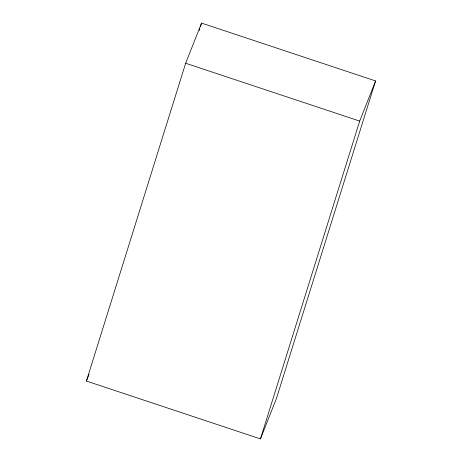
<?xml version="1.0" encoding="UTF-8"?>
<svg xmlns="http://www.w3.org/2000/svg" width="462" height="462" viewBox="0 0 462 462"><rect width="100%" height="100%" fill="white"/><g stroke="black" fill="none" stroke-linecap="round" stroke-linejoin="round"><path stroke-width="0.69" d="M86.411 381.058L185.655 63.248L201.553 23.1L375.589 80.942L276.345 398.752L260.447 438.9L86.411 381.058L89.062 374.364M199.232 30.538L199.861 28.511M200.496 26.478L201.553 23.1M260.447 438.9L359.69 121.096L375.589 80.942M185.655 63.248L359.69 121.096"/></g></svg>
